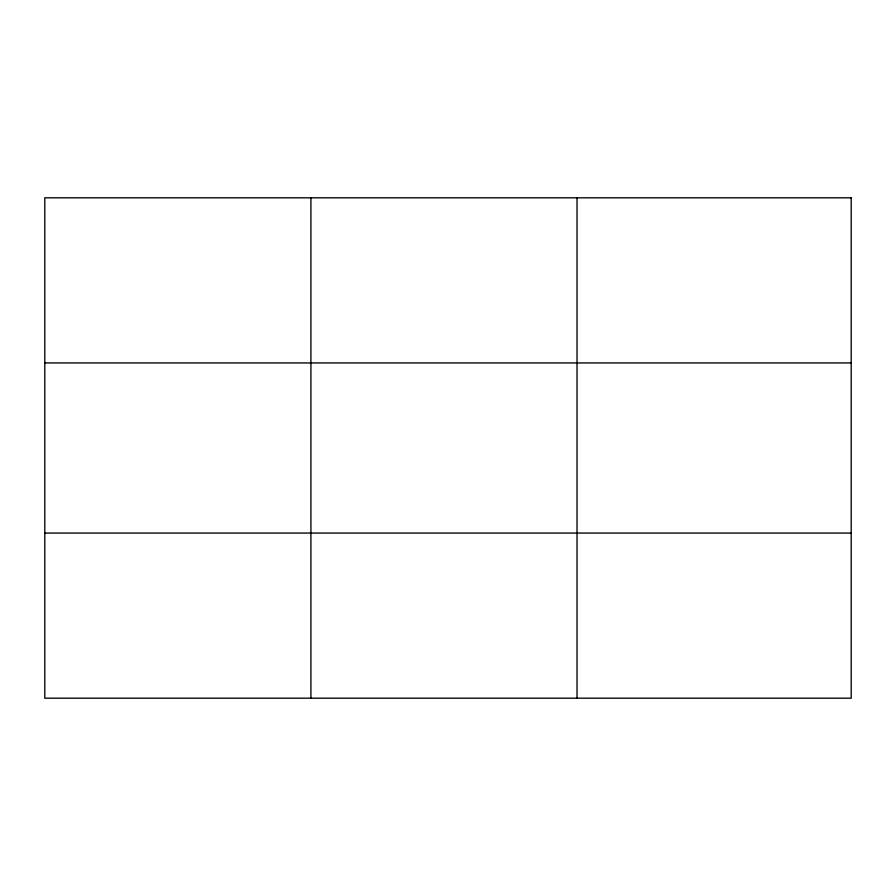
<?xml version="1.0" encoding="UTF-8"?>
<svg xmlns="http://www.w3.org/2000/svg" width="896" height="896" viewBox="0 0 896 896"><rect width="100%" height="100%" fill="white"/><g stroke="black" fill="none" stroke-linecap="round" stroke-linejoin="round"><path stroke-width="1.34" d="M310.912 197.814L310.912 698.186M577.024 197.814L577.024 698.186M44.8 362.936L851.2 362.936M44.8 533.064L851.2 533.064M851.2 197.814L851.2 698.186L44.8 698.186L44.8 197.814L851.2 197.814"/></g></svg>
